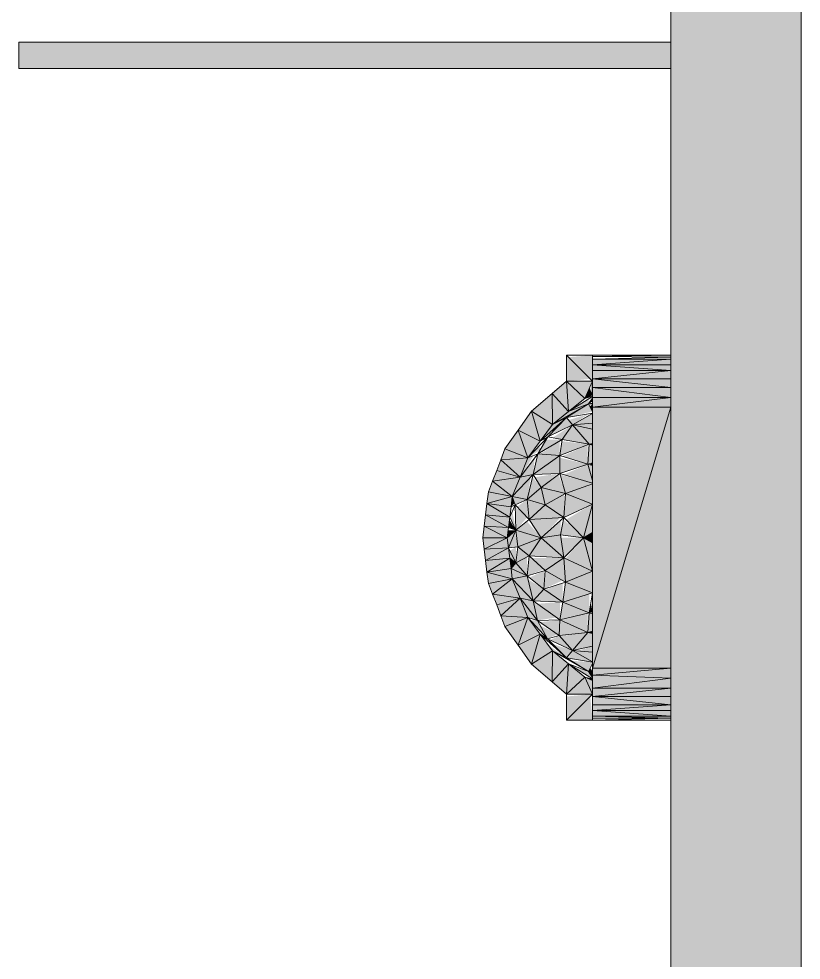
# Model space of a CAD drawing. Header units: inches. Extents: x 20461 to 27285, y -26063 to -19005.
# Drawn here: x 25477.39 to 25507.39, y -22591.5 to -22555.4 of the extents above; entities that cross this region are included whole.
import ezdxf

# ---------------------------------------------------------------- set-up
doc = ezdxf.new("R2010")
doc.units = ezdxf.units.IN
doc.header["$MEASUREMENT"] = 0
doc.layers.add('A-GENM', color=13, linetype='Continuous', lineweight=9)
doc.layers.add('A-WALL', color=113, linetype='Continuous', lineweight=9)

# ---------------------------------------------------------------- blocks, each defined once
blk = doc.blocks.new('Urinal-Wall-3D-Urinal-Wall-3D-2446-Urinal-Wall-3D-2446 - Urinal-Wall-3D-Urinal-Wall-3D-2446-300505 - 138782-300651-Site Plan - Phase 1')
at = {"layer": 'A-GENM'}
for points in [[(25498.392, -22569.303), (25499.3, -22569.212), (25498.392, -22568.303), (25498.392, -22569.212)], [(25499.391, -22569.303), (25499.391, -22568.303), (25498.468, -22568.379), (25499.309, -22569.221)], [(25502.391, -22568.379), (25502.391, -22568.303), (25499.391, -22568.358)], [(25499.391, -22568.672), (25502.391, -22568.455), (25499.391, -22568.455)], [(25499.391, -22568.672), (25502.391, -22568.672), (25502.391, -22568.455)], [(25499.391, -22568.889), (25502.391, -22568.889), (25499.391, -22568.672)], [(25502.391, -22568.889), (25502.391, -22568.672), (25499.391, -22568.672)], [(25499.391, -22569.212), (25502.391, -22568.889), (25499.391, -22568.889)], [(25499.391, -22569.212), (25502.391, -22569.212), (25502.391, -22568.889)], [(25498.474, -22570.462), (25498.392, -22569.303), (25497.838, -22569.779)], [(25498.474, -22570.462), (25499.095, -22569.961), (25498.392, -22569.303)], [(25499.095, -22569.961), (25499.391, -22569.303), (25498.392, -22569.303), (25499.051, -22569.92)], [(25502.391, -22569.538), (25502.391, -22569.212), (25499.391, -22569.212)], [(25499.391, -22569.538), (25502.391, -22569.538), (25499.391, -22569.212)], [(25499.095, -22569.961), (25499.367, -22569.838), (25499.285, -22569.538), (25499.113, -22569.92)], [(25499.367, -22569.838), (25499.391, -22569.827), (25499.38, -22569.538)], [(25499.391, -22569.92), (25502.391, -22569.92), (25499.391, -22569.538)], [(25502.391, -22569.92), (25502.391, -22569.538), (25499.391, -22569.538)], [(25497.855, -22570.963), (25497.838, -22569.779), (25497.05, -22570.456)], [(25497.855, -22570.963), (25498.474, -22570.462), (25497.838, -22569.779)], [(25498.474, -22570.462), (25499.238, -22570.173), (25499.238, -22569.981), (25498.728, -22570.302)], [(25499.238, -22570.173), (25499.391, -22570.078), (25499.374, -22569.961)], [(25499.391, -22570.302), (25502.391, -22570.302), (25502.391, -22569.92)], [(25499.391, -22570.302), (25502.391, -22569.92), (25499.391, -22569.92)], [(25497.855, -22570.963), (25499.095, -22570.228), (25498.397, -22570.524), (25498.183, -22570.698)], [(25498.397, -22570.698), (25499.382, -22570.462), (25499.238, -22570.173), (25498.474, -22570.65)], [(25499.391, -22570.183), (25499.391, -22570.142), (25499.238, -22570.173)], [(25499.391, -22570.479), (25499.391, -22570.183), (25499.284, -22570.264), (25499.382, -22570.462)], [(25499.391, -22580.303), (25502.391, -22570.302), (25499.391, -22570.302)], [(25502.391, -22580.303), (25502.391, -22570.302), (25499.391, -22580.303)], [(25497.381, -22571.603), (25497.05, -22570.456), (25496.543, -22571.178)], [(25497.381, -22571.603), (25497.855, -22570.963), (25497.05, -22570.456)], [(25497.381, -22571.603), (25498.397, -22570.698), (25497.838, -22570.987), (25497.696, -22571.178)], [(25497.671, -22571.44), (25498.606, -22570.963), (25498.397, -22570.698), (25497.855, -22571.252)], [(25498.617, -22570.978), (25499.238, -22570.556), (25498.474, -22570.795), (25498.606, -22570.963)], [(25498.617, -22570.978), (25499.391, -22570.912), (25499.391, -22570.54), (25498.643, -22570.963)], [(25498.23, -22571.54), (25498.617, -22570.978), (25497.855, -22571.473)], [(25499.265, -22571.722), (25498.617, -22570.978), (25498.23, -22571.54), (25499.206, -22571.711)], [(25499.391, -22571.136), (25499.391, -22570.912), (25498.617, -22570.978), (25499.238, -22571.105)], [(25499.265, -22571.722), (25499.391, -22571.674), (25499.391, -22571.136), (25498.617, -22570.978), (25499.206, -22571.654)], [(25496.909, -22572.245), (25496.543, -22571.178), (25496.033, -22571.9)], [(25496.909, -22572.245), (25497.381, -22571.603), (25496.543, -22571.178)], [(25497.381, -22571.603), (25497.904, -22571.203), (25497.563, -22571.44)], [(25496.909, -22572.245), (25497.381, -22571.933), (25497.361, -22571.768), (25496.998, -22572.151)], [(25497.29, -22572.088), (25498.23, -22571.54), (25497.612, -22571.54), (25497.381, -22571.933)], [(25498.14, -22572.151), (25498.122, -22571.603), (25497.381, -22572.095), (25497.855, -22572.13)], [(25498.14, -22572.151), (25499.206, -22571.711), (25498.221, -22571.603), (25498.149, -22572.088)], [(25499.206, -22572.489), (25499.206, -22571.744), (25498.23, -22572.18), (25498.617, -22572.302)], [(25499.206, -22572.489), (25499.391, -22572.435), (25499.391, -22571.758), (25499.265, -22571.722), (25499.232, -22572.151)], [(25499.391, -22571.758), (25499.391, -22571.687), (25499.265, -22571.722)], [(25495.872, -22572.312), (25496.909, -22572.245), (25496.033, -22571.9)], [(25496.61, -22572.983), (25497.137, -22572.151), (25496.909, -22572.245), (25496.65, -22572.885)], [(25497.114, -22572.885), (25498.14, -22572.151), (25497.29, -22572.088), (25497.255, -22572.245)], [(25497.114, -22572.885), (25498.14, -22572.844), (25498.14, -22572.151), (25497.172, -22572.844)], [(25496.61, -22572.983), (25495.872, -22572.312), (25495.714, -22572.725)], [(25496.61, -22572.983), (25496.909, -22572.245), (25495.872, -22572.312)], [(25496.61, -22572.983), (25497.114, -22572.885), (25497.171, -22572.245), (25496.909, -22572.589)], [(25498.14, -22572.844), (25499.206, -22572.489), (25498.14, -22572.234), (25498.14, -22572.81)], [(25499.391, -22573.211), (25499.301, -22572.81), (25499.206, -22572.489), (25498.279, -22572.885), (25499.206, -22573.157)], [(25499.391, -22573.112), (25499.391, -22572.533), (25499.206, -22572.489), (25499.311, -22572.844)], [(25499.391, -22572.533), (25499.391, -22572.435), (25499.265, -22572.503)], [(25495.556, -22573.137), (25496.61, -22572.983), (25495.714, -22572.725)], [(25496.314, -22573.723), (25497.114, -22572.885), (25496.61, -22572.983)], [(25497.425, -22573.374), (25498.04, -22572.848), (25497.177, -22572.983), (25497.327, -22573.22)], [(25498.354, -22573.604), (25498.084, -22572.885), (25497.425, -22573.374), (25498.14, -22573.551)], [(25498.354, -22573.604), (25499.388, -22573.21), (25498.151, -22572.885), (25498.292, -22573.385)], [(25496.314, -22573.723), (25495.556, -22573.137), (25495.395, -22573.548)], [(25496.314, -22573.723), (25496.61, -22572.983), (25495.556, -22573.137)], [(25496.877, -22573.843), (25497.021, -22572.983), (25496.314, -22573.723), (25496.61, -22573.786)], [(25496.877, -22573.843), (25497.425, -22573.374), (25497.09, -22572.983), (25496.907, -22573.723)], [(25499.388, -22574.013), (25499.388, -22573.233), (25498.354, -22573.604), (25499.039, -22573.875)], [(25495.342, -22573.988), (25496.314, -22573.723), (25495.395, -22573.548)], [(25497.574, -22574.046), (25497.425, -22573.374), (25496.877, -22573.843), (25497.425, -22574.003)], [(25497.574, -22574.046), (25498.354, -22573.604), (25497.425, -22573.374), (25497.567, -22574.013)], [(25498.292, -22574.527), (25498.292, -22573.639), (25497.574, -22574.046), (25498.163, -22574.441)], [(25498.292, -22574.527), (25499.388, -22574.013), (25498.354, -22573.604), (25498.324, -22574.046)], [(25496.215, -22574.512), (25495.342, -22573.988), (25495.286, -22574.426)], [(25496.265, -22574.118), (25496.314, -22573.723), (25495.342, -22573.988)], [(25496.215, -22574.512), (25496.265, -22574.118), (25495.342, -22573.988)], [(25496.265, -22574.118), (25496.399, -22573.988), (25496.314, -22573.723), (25496.274, -22574.045)], [(25496.417, -22574.045), (25496.85, -22573.837), (25496.314, -22573.723)], [(25496.965, -22574.609), (25496.877, -22573.843), (25496.488, -22574.118), (25496.885, -22574.527)], [(25496.965, -22574.609), (25497.569, -22574.045), (25496.877, -22573.843), (25496.9, -22574.045)], [(25496.449, -22575.019), (25496.314, -22574.282), (25496.26, -22574.609), (25496.417, -22574.949)], [(25496.449, -22575.019), (25496.885, -22574.527), (25496.419, -22574.118), (25496.446, -22574.908)], [(25496.965, -22574.609), (25498.292, -22574.527), (25497.574, -22574.046), (25497.054, -22574.527)], [(25499.039, -22575.303), (25499.385, -22574.014), (25498.371, -22574.609), (25498.929, -22575.189)], [(25499.039, -22575.303), (25499.391, -22575.104), (25499.385, -22574.024), (25499.07, -22575.189)], [(25496.162, -22574.908), (25495.286, -22574.426), (25495.233, -22574.864)], [(25496.162, -22574.908), (25496.215, -22574.512), (25495.286, -22574.426)], [(25496.449, -22575.019), (25496.202, -22574.609), (25496.162, -22574.908), (25496.41, -22575.004)], [(25497.419, -22575.303), (25496.877, -22574.679), (25496.449, -22575.019), (25497.031, -22575.19)], [(25497.419, -22575.303), (25498.163, -22574.535), (25496.965, -22574.609), (25497.233, -22575.019)], [(25497.419, -22575.303), (25498.163, -22575.189), (25498.163, -22574.641), (25497.547, -22575.189)], [(25499.039, -22575.303), (25498.276, -22574.609), (25498.163, -22575.189), (25498.292, -22575.206)], [(25495.178, -22575.303), (25496.112, -22575.303), (25495.233, -22574.864)], [(25496.112, -22575.303), (25496.162, -22574.908), (25495.233, -22574.864)], [(25496.112, -22575.303), (25496.449, -22575.019), (25496.148, -22575.019)], [(25496.162, -22575.697), (25496.417, -22575.046), (25496.112, -22575.303)], [(25496.531, -22575.659), (25497.419, -22575.303), (25496.449, -22575.019), (25496.486, -22575.303)], [(25495.233, -22575.741), (25496.112, -22575.303), (25495.178, -22575.303)], [(25495.233, -22575.741), (25496.162, -22575.697), (25496.112, -22575.303)], [(25496.162, -22575.697), (25496.531, -22575.659), (25496.417, -22575.095), (25496.178, -22575.659)], [(25496.965, -22575.992), (25497.419, -22575.303), (25496.531, -22575.659), (25496.877, -22575.924)], [(25498.286, -22576.077), (25497.419, -22575.303), (25496.965, -22575.992), (25498.163, -22576.069)], [(25498.286, -22576.077), (25498.163, -22575.189), (25497.419, -22575.303), (25498.191, -22575.992)], [(25498.286, -22576.077), (25499.039, -22575.303), (25498.179, -22575.303), (25498.274, -22575.992)], [(25499.385, -22576.588), (25499.039, -22575.303), (25498.354, -22576.108), (25499.039, -22576.427)], [(25499.391, -22575.303), (25499.385, -22575.107), (25499.039, -22575.303), (25499.388, -22575.303)], [(25499.391, -22575.503), (25499.385, -22575.303), (25499.039, -22575.303), (25499.388, -22575.501)], [(25499.385, -22576.588), (25499.391, -22576.586), (25499.385, -22575.499), (25499.039, -22575.303), (25499.269, -22576.157)], [(25495.286, -22576.179), (25496.162, -22575.697), (25495.233, -22575.741)], [(25495.286, -22576.179), (25496.215, -22576.093), (25496.162, -22575.697)], [(25496.452, -22576.263), (25496.168, -22575.741), (25496.215, -22576.093)], [(25496.452, -22576.263), (25496.452, -22575.667), (25496.215, -22575.8), (25496.365, -22576.093)], [(25496.452, -22576.263), (25496.965, -22575.992), (25496.526, -22575.697), (25496.474, -22576.093)], [(25495.342, -22576.619), (25496.215, -22576.093), (25495.286, -22576.179)], [(25495.342, -22576.619), (25496.265, -22576.488), (25496.215, -22576.093)], [(25496.265, -22576.488), (25496.452, -22576.263), (25496.215, -22576.093)], [(25496.877, -22576.764), (25496.877, -22576.038), (25496.452, -22576.263), (25496.643, -22576.488)], [(25496.877, -22576.764), (25497.527, -22576.519), (25496.965, -22575.992), (25496.9, -22576.563)], [(25497.574, -22576.563), (25498.286, -22576.077), (25497.055, -22576.077), (25497.527, -22576.519)], [(25498.354, -22577.002), (25498.286, -22576.077), (25497.574, -22576.563), (25498.286, -22576.964)], [(25498.354, -22577.002), (25499.385, -22576.588), (25498.286, -22576.077), (25498.323, -22576.588)], [(25496.314, -22576.884), (25496.265, -22576.488), (25495.342, -22576.619)], [(25496.877, -22576.764), (25496.452, -22576.263), (25496.265, -22576.488), (25496.555, -22576.619)], [(25496.314, -22576.884), (25496.877, -22576.764), (25496.265, -22576.488)], [(25495.395, -22577.057), (25496.314, -22576.884), (25495.342, -22576.619)], [(25495.556, -22577.468), (25496.314, -22576.884), (25495.395, -22577.057)], [(25496.61, -22577.622), (25496.314, -22576.884), (25495.556, -22577.468)], [(25497.114, -22577.722), (25496.877, -22576.764), (25496.314, -22576.884), (25497.019, -22577.622)], [(25497.114, -22577.722), (25496.314, -22576.884), (25496.61, -22577.622), (25496.909, -22577.681)], [(25497.114, -22577.722), (25497.527, -22577.271), (25496.909, -22576.894), (25497.09, -22577.622)], [(25497.527, -22577.271), (25497.527, -22576.576), (25496.965, -22576.832), (25497.114, -22576.949)], [(25497.527, -22577.271), (25498.245, -22576.941), (25497.574, -22576.563), (25497.545, -22577.002)], [(25499.388, -22577.417), (25499.385, -22576.588), (25498.354, -22577.002), (25499.385, -22577.416)], [(25498.245, -22577.776), (25498.245, -22577.038), (25497.574, -22577.304), (25498.168, -22577.722)], [(25498.245, -22577.776), (25499.385, -22577.416), (25498.354, -22577.002), (25498.253, -22577.722)], [(25499.388, -22577.417), (25499.391, -22577.399), (25499.386, -22577.002)], [(25495.714, -22577.881), (25496.61, -22577.622), (25495.556, -22577.468)], [(25498.245, -22577.776), (25497.527, -22577.271), (25497.114, -22577.722), (25497.527, -22577.741)], [(25499.265, -22578.188), (25499.265, -22577.456), (25498.245, -22577.776), (25499.206, -22578.164)], [(25495.872, -22578.293), (25496.61, -22577.622), (25495.714, -22577.881)], [(25496.909, -22578.362), (25496.61, -22577.622), (25495.872, -22578.293)], [(25497.275, -22578.475), (25497.114, -22577.722), (25496.61, -22577.622), (25497.261, -22578.456)], [(25497.275, -22578.475), (25496.651, -22577.722), (25496.909, -22578.362), (25497.214, -22578.456)], [(25497.275, -22578.475), (25498.009, -22578.362), (25497.126, -22577.776), (25497.251, -22578.362)], [(25498.14, -22578.456), (25498.14, -22577.771), (25497.275, -22577.837), (25498.113, -22578.437)], [(25498.14, -22578.456), (25499.265, -22578.188), (25498.242, -22577.795), (25498.223, -22577.922)], [(25499.265, -22578.188), (25499.391, -22578.149), (25499.327, -22577.795)], [(25496.033, -22578.706), (25496.909, -22578.362), (25495.872, -22578.293)], [(25499.206, -22578.942), (25499.206, -22578.201), (25498.181, -22578.475), (25498.617, -22578.673)], [(25499.206, -22578.942), (25499.391, -22578.883), (25499.388, -22578.219), (25499.265, -22578.188), (25499.244, -22578.456)], [(25499.391, -22578.22), (25499.388, -22578.15), (25499.388, -22578.219)], [(25496.543, -22579.428), (25496.909, -22578.362), (25496.033, -22578.706)], [(25496.543, -22579.428), (25497.381, -22579.002), (25496.909, -22578.362)], [(25497.659, -22579.181), (25497.275, -22578.475), (25497.012, -22578.475), (25497.538, -22579.049)], [(25498.113, -22579.049), (25498.113, -22578.456), (25497.381, -22578.547), (25498.045, -22579.002)], [(25497.659, -22579.181), (25498.045, -22579.002), (25497.381, -22578.669), (25497.588, -22579.049)], [(25498.113, -22579.049), (25499.206, -22578.942), (25498.139, -22578.475), (25498.115, -22579.002)], [(25497.05, -22580.15), (25497.381, -22579.002), (25496.543, -22579.428)], [(25497.05, -22580.15), (25497.855, -22579.644), (25497.381, -22579.002)], [(25498.617, -22579.627), (25498.113, -22579.049), (25497.769, -22579.232), (25498.397, -22579.525)], [(25498.617, -22579.627), (25499.206, -22578.942), (25498.14, -22579.079), (25498.397, -22579.375)], [(25498.617, -22579.627), (25499.391, -22579.469), (25499.391, -22578.982), (25499.206, -22578.942), (25498.957, -22579.232)], [(25499.391, -22578.982), (25499.391, -22578.883), (25499.206, -22578.942)], [(25498.397, -22579.909), (25498.617, -22579.627), (25497.855, -22579.374), (25498.129, -22579.644)], [(25497.838, -22580.827), (25497.855, -22579.644), (25497.05, -22580.15)], [(25498.397, -22579.909), (25497.696, -22579.428), (25497.855, -22579.644)], [(25497.838, -22580.827), (25498.474, -22580.145), (25497.855, -22579.644)], [(25499.391, -22580.075), (25499.391, -22580.065), (25498.617, -22579.627), (25498.474, -22579.921), (25498.656, -22579.952)], [(25499.391, -22580.065), (25499.391, -22579.693), (25498.646, -22579.644), (25499.238, -22579.979)], [(25499.391, -22579.693), (25499.391, -22579.469), (25498.807, -22579.644), (25499.238, -22579.68)], [(25498.392, -22581.303), (25498.474, -22580.145), (25497.838, -22580.827)], [(25498.392, -22581.303), (25499.095, -22580.646), (25498.474, -22580.145)], [(25499.238, -22580.433), (25498.397, -22580.083), (25498.489, -22580.15), (25499.095, -22580.379)], [(25499.238, -22580.433), (25499.391, -22580.075), (25498.585, -22580.025), (25499.104, -22580.35)], [(25499.391, -22580.719), (25499.333, -22580.581), (25499.095, -22580.379), (25498.726, -22580.303), (25499.336, -22580.685)], [(25499.238, -22580.433), (25499.391, -22580.423), (25499.303, -22580.303)], [(25499.391, -22580.465), (25499.391, -22580.423), (25499.238, -22580.433)], [(25499.391, -22580.67), (25499.391, -22580.465), (25499.238, -22580.433), (25499.375, -22580.646)], [(25499.391, -22580.581), (25502.391, -22580.303), (25499.391, -22580.303)], [(25502.391, -22580.685), (25502.391, -22580.303), (25499.391, -22580.581)], [(25499.391, -22581.303), (25499.095, -22580.646), (25498.392, -22581.303)], [(25499.391, -22581.303), (25499.391, -22580.779), (25499.113, -22580.685), (25499.285, -22581.069)], [(25499.391, -22580.779), (25499.391, -22580.753), (25499.182, -22580.685)], [(25499.391, -22580.753), (25499.391, -22580.73), (25499.204, -22580.685)], [(25499.391, -22580.73), (25499.336, -22580.685), (25499.233, -22580.685)], [(25499.391, -22581.069), (25502.391, -22580.685), (25499.391, -22580.581)], [(25499.391, -22581.069), (25502.391, -22581.069), (25502.391, -22580.685)], [(25499.391, -22581.393), (25502.391, -22581.069), (25499.391, -22581.069)], [(25499.391, -22581.393), (25502.391, -22581.393), (25502.391, -22581.069)], [(25498.392, -22582.302), (25499.391, -22581.303), (25498.392, -22581.393), (25498.392, -22581.673)], [(25499.391, -22582.302), (25499.301, -22581.393), (25498.392, -22582.302)], [(25499.391, -22581.716), (25501.993, -22581.673), (25499.391, -22581.393), (25499.391, -22581.673)], [(25502.391, -22581.716), (25502.391, -22581.393), (25499.391, -22581.393), (25501.993, -22581.673)], [(25499.391, -22581.933), (25502.391, -22581.716), (25499.391, -22581.716)], [(25499.391, -22581.933), (25502.391, -22581.933), (25502.391, -22581.716)], [(25502.391, -22582.15), (25502.391, -22581.933), (25499.391, -22581.933)], [(25499.391, -22582.15), (25502.391, -22582.15), (25499.391, -22581.933)], [(25502.391, -22582.226), (25502.391, -22582.15), (25499.391, -22582.15)]]:
    blk.add_hatch(color=256, dxfattribs=at).paths.add_polyline_path(points, flags=0)
for p, q in [((25499.391, -22568.303), (25498.392, -22568.303)), ((25498.392, -22568.303), (25499.391, -22569.303)), ((25498.392, -22568.303), (25498.392, -22569.303)), ((25499.391, -22568.358), (25499.391, -22568.303)), ((25499.391, -22568.358), (25502.391, -22568.303)), ((25502.391, -22568.303), (25499.391, -22568.303)), ((25499.391, -22568.455), (25499.391, -22568.358)), ((25499.391, -22568.358), (25502.391, -22568.379)), ((25502.391, -22568.379), (25499.391, -22568.455)), ((25499.391, -22568.672), (25499.391, -22568.455)), ((25499.391, -22568.455), (25502.391, -22568.455)), ((25499.391, -22568.672), (25502.391, -22568.455)), ((25502.391, -22568.303), (25502.391, -22568.379)), ((25502.391, -22568.379), (25502.391, -22568.455)), ((25502.391, -22568.455), (25502.391, -22568.672)), ((25499.391, -22568.889), (25499.391, -22568.672)), ((25502.391, -22568.889), (25499.391, -22568.672)), ((25502.391, -22568.672), (25499.391, -22568.672)), ((25499.391, -22569.212), (25499.391, -22568.889)), ((25499.391, -22569.212), (25502.391, -22568.889)), ((25502.391, -22568.889), (25499.391, -22568.889)), ((25502.391, -22568.672), (25502.391, -22568.889)), ((25502.391, -22568.889), (25502.391, -22569.212)), ((25498.392, -22569.303), (25497.838, -22569.779)), ((25498.392, -22569.303), (25499.391, -22569.303)), ((25499.095, -22569.961), (25498.392, -22569.303)), ((25498.392, -22569.303), (25498.474, -22570.462)), ((25499.095, -22569.961), (25499.391, -22569.303)), ((25499.391, -22569.303), (25499.367, -22569.838)), ((25499.391, -22569.538), (25499.391, -22569.212)), ((25499.391, -22569.212), (25502.391, -22569.212)), ((25499.391, -22569.212), (25502.391, -22569.538)), ((25502.391, -22569.212), (25502.391, -22569.538)), ((25499.391, -22569.92), (25499.391, -22569.538)), ((25499.391, -22569.538), (25502.391, -22569.538)), ((25502.391, -22569.92), (25499.391, -22569.538)), ((25502.391, -22569.538), (25502.391, -22569.92)), ((25497.838, -22569.779), (25497.05, -22570.456)), ((25497.855, -22570.963), (25497.838, -22569.779)), ((25497.838, -22569.779), (25498.474, -22570.462)), ((25498.474, -22570.462), (25499.391, -22569.886)), ((25498.474, -22570.462), (25499.095, -22569.961)), ((25499.095, -22569.961), (25499.367, -22569.838)), ((25499.391, -22569.869), (25499.095, -22569.961)), ((25499.238, -22570.173), (25499.4, -22569.92)), ((25499.391, -22570.302), (25499.391, -22569.92)), ((25502.391, -22569.92), (25499.391, -22570.302)), ((25502.391, -22569.92), (25499.391, -22569.92)), ((25502.391, -22569.92), (25502.391, -22570.302)), ((25497.855, -22570.963), (25499.238, -22570.173)), ((25499.238, -22570.173), (25498.397, -22570.698)), ((25499.238, -22570.173), (25498.474, -22570.462)), ((25499.391, -22570.142), (25499.238, -22570.173)), ((25499.391, -22570.479), (25499.238, -22570.173)), ((25499.238, -22570.173), (25499.391, -22570.183)), ((25499.391, -22580.303), (25499.391, -22570.302)), ((25499.391, -22580.303), (25502.391, -22570.302)), ((25502.391, -22570.302), (25499.391, -22570.302)), ((25502.391, -22570.302), (25502.391, -22580.303)), ((25497.05, -22570.456), (25496.543, -22571.178)), ((25497.05, -22570.456), (25497.855, -22570.963)), ((25497.381, -22571.603), (25497.05, -22570.456)), ((25498.397, -22570.698), (25497.381, -22571.603)), ((25497.671, -22571.44), (25498.397, -22570.698)), ((25497.855, -22570.963), (25498.474, -22570.462)), ((25497.855, -22570.963), (25498.397, -22570.698)), ((25498.397, -22570.698), (25499.391, -22570.53)), ((25498.397, -22570.698), (25498.617, -22570.978)), ((25499.391, -22570.54), (25498.617, -22570.978)), ((25497.381, -22571.603), (25497.855, -22570.963)), ((25498.617, -22570.978), (25497.671, -22571.44)), ((25498.617, -22570.978), (25498.23, -22571.54)), ((25498.617, -22570.978), (25499.391, -22570.912)), ((25498.617, -22570.978), (25499.391, -22571.136)), ((25498.617, -22570.978), (25499.265, -22571.722)), ((25496.543, -22571.178), (25496.033, -22571.9)), ((25496.909, -22572.245), (25496.543, -22571.178)), ((25496.543, -22571.178), (25497.381, -22571.603)), ((25496.909, -22572.245), (25497.671, -22571.44)), ((25497.671, -22571.44), (25497.29, -22572.088)), ((25497.671, -22571.44), (25497.381, -22571.603)), ((25497.671, -22571.44), (25498.23, -22571.54)), ((25496.909, -22572.245), (25497.381, -22571.603)), ((25498.23, -22571.54), (25497.29, -22572.088)), ((25498.23, -22571.54), (25498.14, -22572.151)), ((25498.14, -22572.151), (25499.265, -22571.722)), ((25499.265, -22571.722), (25498.23, -22571.54)), ((25499.265, -22571.722), (25499.206, -22572.489)), ((25499.391, -22571.687), (25499.265, -22571.722)), ((25499.265, -22571.722), (25499.391, -22571.758)), ((25496.033, -22571.9), (25495.872, -22572.312)), ((25496.033, -22571.9), (25496.909, -22572.245)), ((25496.61, -22572.983), (25497.29, -22572.088)), ((25497.29, -22572.088), (25496.909, -22572.245)), ((25497.29, -22572.088), (25497.114, -22572.885)), ((25497.114, -22572.885), (25498.14, -22572.151)), ((25498.14, -22572.151), (25497.29, -22572.088)), ((25498.14, -22572.151), (25499.206, -22572.489)), ((25498.14, -22572.151), (25498.14, -22572.844)), ((25495.872, -22572.312), (25495.714, -22572.725)), ((25495.872, -22572.312), (25496.909, -22572.245)), ((25495.872, -22572.312), (25496.61, -22572.983)), ((25496.61, -22572.983), (25496.909, -22572.245)), ((25498.14, -22572.844), (25499.206, -22572.489)), ((25499.206, -22572.489), (25499.391, -22572.435)), ((25499.206, -22572.489), (25499.391, -22572.533)), ((25499.206, -22572.489), (25499.391, -22573.112)), ((25495.714, -22572.725), (25495.556, -22573.137)), ((25496.61, -22572.983), (25495.714, -22572.725)), ((25497.114, -22572.885), (25496.314, -22573.723)), ((25497.114, -22572.885), (25496.61, -22572.983)), ((25496.877, -22573.843), (25497.114, -22572.885)), ((25497.114, -22572.885), (25498.14, -22572.844)), ((25497.425, -22573.374), (25497.114, -22572.885)), ((25498.14, -22572.844), (25497.425, -22573.374)), ((25499.391, -22573.211), (25498.14, -22572.844)), ((25498.14, -22572.844), (25498.354, -22573.604)), ((25495.556, -22573.137), (25495.395, -22573.548)), ((25496.61, -22572.983), (25495.556, -22573.137)), ((25495.556, -22573.137), (25496.314, -22573.723)), ((25496.314, -22573.723), (25496.61, -22572.983)), ((25499.391, -22573.232), (25498.354, -22573.604)), ((25495.395, -22573.548), (25495.342, -22573.988)), ((25496.314, -22573.723), (25495.395, -22573.548)), ((25497.425, -22573.374), (25496.877, -22573.843)), ((25497.574, -22574.046), (25497.425, -22573.374)), ((25497.425, -22573.374), (25498.354, -22573.604)), ((25498.354, -22573.604), (25497.574, -22574.046)), ((25498.354, -22573.604), (25498.292, -22574.527)), ((25498.354, -22573.604), (25499.388, -22574.013)), ((25495.342, -22573.988), (25495.286, -22574.426)), ((25495.342, -22573.988), (25496.314, -22573.723)), ((25496.215, -22574.512), (25495.342, -22573.988)), ((25496.265, -22574.118), (25495.342, -22573.988)), ((25496.265, -22574.118), (25496.314, -22573.723)), ((25496.417, -22574.045), (25496.314, -22573.723)), ((25496.314, -22573.723), (25496.877, -22573.843)), ((25496.877, -22573.843), (25496.417, -22574.045)), ((25496.877, -22573.843), (25496.965, -22574.609)), ((25497.574, -22574.046), (25496.877, -22573.843)), ((25496.215, -22574.512), (25496.417, -22574.045)), ((25496.215, -22574.512), (25496.265, -22574.118)), ((25496.417, -22574.045), (25496.265, -22574.118)), ((25496.417, -22574.045), (25496.965, -22574.609)), ((25496.417, -22574.045), (25496.449, -22575.019)), ((25497.574, -22574.046), (25496.965, -22574.609)), ((25498.292, -22574.527), (25497.574, -22574.046)), ((25499.388, -22574.013), (25498.292, -22574.527)), ((25499.039, -22575.303), (25499.388, -22574.013)), ((25495.286, -22574.426), (25495.233, -22574.864)), ((25495.286, -22574.426), (25496.215, -22574.512)), ((25496.162, -22574.908), (25495.286, -22574.426)), ((25496.162, -22574.908), (25496.215, -22574.512)), ((25496.449, -22575.019), (25496.215, -22574.512)), ((25496.965, -22574.609), (25496.449, -22575.019)), ((25496.965, -22574.609), (25498.292, -22574.527)), ((25497.419, -22575.303), (25496.965, -22574.609)), ((25497.419, -22575.303), (25498.292, -22574.527)), ((25498.292, -22574.527), (25498.163, -22575.189)), ((25498.292, -22574.527), (25499.039, -22575.303)), ((25495.233, -22574.864), (25495.178, -22575.303)), ((25495.233, -22574.864), (25496.162, -22574.908)), ((25495.233, -22574.864), (25496.112, -22575.303)), ((25496.112, -22575.303), (25496.162, -22574.908)), ((25496.112, -22575.303), (25496.449, -22575.019)), ((25496.449, -22575.019), (25496.162, -22574.908)), ((25496.162, -22575.697), (25496.449, -22575.019)), ((25496.449, -22575.019), (25497.419, -22575.303)), ((25496.449, -22575.019), (25496.531, -22575.659)), ((25495.178, -22575.303), (25496.112, -22575.303)), ((25495.178, -22575.303), (25495.233, -22575.741)), ((25496.112, -22575.303), (25495.233, -22575.741)), ((25496.162, -22575.697), (25496.112, -22575.303)), ((25497.419, -22575.303), (25496.531, -22575.659)), ((25496.965, -22575.992), (25497.419, -22575.303)), ((25497.419, -22575.303), (25498.163, -22575.189)), ((25498.286, -22576.077), (25497.419, -22575.303)), ((25498.163, -22575.189), (25499.039, -22575.303)), ((25498.163, -22575.189), (25498.286, -22576.077)), ((25499.039, -22575.303), (25498.286, -22576.077)), ((25499.391, -22575.104), (25499.039, -22575.303)), ((25499.039, -22575.303), (25499.391, -22575.303)), ((25499.039, -22575.303), (25499.391, -22575.503)), ((25499.039, -22575.303), (25499.385, -22576.588)), ((25496.162, -22575.697), (25495.233, -22575.741)), ((25495.233, -22575.741), (25495.286, -22576.179)), ((25495.286, -22576.179), (25496.162, -22575.697)), ((25496.531, -22575.659), (25496.162, -22575.697)), ((25496.215, -22576.093), (25496.162, -22575.697)), ((25496.162, -22575.697), (25496.452, -22576.263)), ((25496.452, -22576.263), (25496.531, -22575.659)), ((25496.531, -22575.659), (25496.965, -22575.992)), ((25495.286, -22576.179), (25496.215, -22576.093)), ((25496.215, -22576.093), (25495.342, -22576.619)), ((25496.265, -22576.488), (25496.215, -22576.093)), ((25496.215, -22576.093), (25496.452, -22576.263)), ((25496.965, -22575.992), (25496.452, -22576.263)), ((25496.965, -22575.992), (25496.877, -22576.764)), ((25497.574, -22576.563), (25496.965, -22575.992)), ((25498.286, -22576.077), (25496.965, -22575.992)), ((25498.286, -22576.077), (25497.574, -22576.563)), ((25498.354, -22577.002), (25498.286, -22576.077)), ((25499.385, -22576.588), (25498.286, -22576.077)), ((25495.286, -22576.179), (25495.342, -22576.619)), ((25495.342, -22576.619), (25496.265, -22576.488)), ((25496.452, -22576.263), (25496.265, -22576.488)), ((25496.314, -22576.884), (25496.265, -22576.488)), ((25496.265, -22576.488), (25496.877, -22576.764)), ((25496.452, -22576.263), (25496.877, -22576.764)), ((25495.342, -22576.619), (25496.314, -22576.884)), ((25495.342, -22576.619), (25495.395, -22577.057)), ((25496.314, -22576.884), (25495.395, -22577.057)), ((25495.556, -22577.468), (25496.314, -22576.884)), ((25496.314, -22576.884), (25496.877, -22576.764)), ((25496.61, -22577.622), (25496.314, -22576.884)), ((25497.114, -22577.722), (25496.314, -22576.884)), ((25496.877, -22576.764), (25497.574, -22576.563)), ((25497.527, -22577.271), (25496.877, -22576.764)), ((25496.877, -22576.764), (25497.114, -22577.722)), ((25497.574, -22576.563), (25497.527, -22577.271)), ((25498.354, -22577.002), (25497.574, -22576.563)), ((25499.385, -22576.588), (25498.354, -22577.002)), ((25499.388, -22577.417), (25499.385, -22576.588)), ((25495.395, -22577.057), (25495.556, -22577.468)), ((25497.527, -22577.271), (25498.354, -22577.002)), ((25498.354, -22577.002), (25498.245, -22577.776)), ((25498.354, -22577.002), (25499.388, -22577.417)), ((25495.556, -22577.468), (25496.61, -22577.622)), ((25495.556, -22577.468), (25495.714, -22577.881)), ((25497.114, -22577.722), (25497.527, -22577.271)), ((25497.527, -22577.271), (25498.245, -22577.776)), ((25498.245, -22577.776), (25499.388, -22577.417)), ((25499.388, -22577.417), (25499.265, -22578.188)), ((25496.61, -22577.622), (25495.714, -22577.881)), ((25495.714, -22577.881), (25495.872, -22578.293)), ((25495.872, -22578.293), (25496.61, -22577.622)), ((25496.909, -22578.362), (25496.61, -22577.622)), ((25497.114, -22577.722), (25496.61, -22577.622)), ((25496.61, -22577.622), (25497.275, -22578.475)), ((25497.275, -22578.475), (25497.114, -22577.722)), ((25498.245, -22577.776), (25497.114, -22577.722)), ((25497.114, -22577.722), (25498.14, -22578.456)), ((25498.14, -22578.456), (25498.245, -22577.776)), ((25499.265, -22578.188), (25498.245, -22577.776)), ((25495.872, -22578.293), (25496.909, -22578.362)), ((25495.872, -22578.293), (25496.033, -22578.706)), ((25498.14, -22578.456), (25499.265, -22578.188)), ((25499.265, -22578.188), (25499.206, -22578.942)), ((25499.391, -22578.149), (25499.265, -22578.188)), ((25499.391, -22578.22), (25499.265, -22578.188)), ((25496.033, -22578.706), (25496.909, -22578.362)), ((25496.909, -22578.362), (25496.543, -22579.428)), ((25497.381, -22579.002), (25496.909, -22578.362)), ((25497.275, -22578.475), (25496.909, -22578.362)), ((25496.909, -22578.362), (25497.659, -22579.181)), ((25498.14, -22578.456), (25497.275, -22578.475)), ((25497.659, -22579.181), (25497.275, -22578.475)), ((25497.275, -22578.475), (25498.113, -22579.049)), ((25498.14, -22578.456), (25498.113, -22579.049)), ((25498.14, -22578.456), (25499.206, -22578.942)), ((25496.033, -22578.706), (25496.543, -22579.428)), ((25496.543, -22579.428), (25497.381, -22579.002)), ((25497.381, -22579.002), (25497.05, -22580.15)), ((25497.855, -22579.644), (25497.381, -22579.002)), ((25498.397, -22579.909), (25497.381, -22579.002)), ((25497.381, -22579.002), (25497.659, -22579.181)), ((25498.113, -22579.049), (25497.659, -22579.181)), ((25499.206, -22578.942), (25498.113, -22579.049)), ((25498.113, -22579.049), (25498.617, -22579.627)), ((25498.617, -22579.627), (25499.206, -22578.942)), ((25499.391, -22578.883), (25499.206, -22578.942)), ((25499.206, -22578.942), (25499.391, -22578.982)), ((25497.659, -22579.181), (25498.617, -22579.627)), ((25497.659, -22579.181), (25498.397, -22579.909)), ((25496.543, -22579.428), (25497.05, -22580.15)), ((25497.05, -22580.15), (25497.855, -22579.644)), ((25497.855, -22579.644), (25497.838, -22580.827)), ((25498.474, -22580.145), (25497.855, -22579.644)), ((25497.855, -22579.644), (25498.397, -22579.909)), ((25497.855, -22579.644), (25499.238, -22580.433)), ((25498.617, -22579.627), (25498.397, -22579.909)), ((25499.391, -22579.469), (25498.617, -22579.627)), ((25499.391, -22579.693), (25498.617, -22579.627)), ((25498.617, -22579.627), (25499.391, -22580.065)), ((25497.838, -22580.827), (25498.474, -22580.145)), ((25498.474, -22580.145), (25498.392, -22581.303)), ((25499.238, -22580.433), (25498.397, -22579.909)), ((25498.397, -22579.909), (25499.391, -22580.075)), ((25499.095, -22580.646), (25498.474, -22580.145)), ((25499.391, -22580.719), (25498.474, -22580.145)), ((25498.474, -22580.145), (25499.238, -22580.433)), ((25499.391, -22580.126), (25499.238, -22580.433)), ((25497.05, -22580.15), (25497.838, -22580.827)), ((25499.238, -22580.433), (25499.391, -22580.423)), ((25499.238, -22580.433), (25499.391, -22580.67)), ((25499.391, -22580.465), (25499.238, -22580.433)), ((25499.391, -22580.581), (25499.391, -22580.303)), ((25499.391, -22580.581), (25502.391, -22580.303)), ((25502.391, -22580.303), (25499.391, -22580.303)), ((25502.391, -22580.303), (25502.391, -22580.685)), ((25497.838, -22580.827), (25498.392, -22581.303)), ((25498.392, -22581.303), (25499.095, -22580.646)), ((25499.391, -22580.779), (25499.095, -22580.646)), ((25499.095, -22580.646), (25499.391, -22581.303)), ((25499.095, -22580.646), (25499.391, -22580.73)), ((25499.095, -22580.646), (25499.391, -22580.753)), ((25499.391, -22581.069), (25499.391, -22580.581)), ((25499.391, -22580.581), (25502.391, -22580.685)), ((25502.391, -22580.685), (25499.391, -22581.069)), ((25502.391, -22580.685), (25502.391, -22581.069)), ((25499.391, -22581.393), (25499.391, -22581.069)), ((25499.391, -22581.069), (25502.391, -22581.069)), ((25499.391, -22581.393), (25502.391, -22581.069)), ((25502.391, -22581.069), (25502.391, -22581.393)), ((25499.391, -22581.303), (25498.392, -22581.303)), ((25498.392, -22581.303), (25498.392, -22582.302)), ((25498.392, -22582.302), (25499.391, -22581.303)), ((25499.391, -22581.716), (25499.391, -22581.393)), ((25502.391, -22581.716), (25499.391, -22581.393)), ((25502.391, -22581.393), (25499.391, -22581.393)), ((25502.391, -22581.393), (25502.391, -22581.716)), ((25499.391, -22581.933), (25499.391, -22581.716)), ((25499.391, -22581.933), (25502.391, -22581.716)), ((25502.391, -22581.716), (25499.391, -22581.716)), ((25499.391, -22582.15), (25499.391, -22581.933)), ((25499.391, -22581.933), (25502.391, -22581.933)), ((25499.391, -22581.933), (25502.391, -22582.15)), ((25502.391, -22581.716), (25502.391, -22581.933)), ((25502.391, -22581.933), (25502.391, -22582.15)), ((25498.392, -22582.302), (25499.391, -22582.302)), ((25499.391, -22582.226), (25499.391, -22582.15)), ((25499.391, -22582.15), (25502.391, -22582.15)), ((25502.391, -22582.226), (25499.391, -22582.15)), ((25499.391, -22582.302), (25499.391, -22582.226)), ((25502.391, -22582.226), (25499.391, -22582.302)), ((25502.391, -22582.226), (25499.391, -22582.226)), ((25502.391, -22582.302), (25499.391, -22582.302)), ((25502.391, -22582.15), (25502.391, -22582.226)), ((25502.391, -22582.226), (25502.391, -22582.302))]:
    blk.add_line(p, q, dxfattribs=at)
blk = doc.blocks.new('Locker Rooms_MASTER_ifc-1-Site Plan - Phase 1')
at = {"layer": 'A-WALL'}
h = blk.add_hatch(color=57, dxfattribs=at)
h.paths.add_polyline_path([(25502.39, -22796.803), (25507.39, -22796.803), (25507.39, -22795.303), (25502.39, -22795.303)], flags=0)
h.paths.add_polyline_path([(25502.39, -22787.303), (25507.39, -22787.303), (25507.39, -22423.631), (25502.39, -22423.631), (25502.39, -22773.577)], flags=0)
blk.add_hatch(color=57, dxfattribs=at).paths.add_polyline_path([(25477.39, -22557.303), (25502.39, -22557.303), (25502.39, -22556.303), (25477.39, -22556.303)], flags=0)
at = {"layer": 'A-WALL', "color": 7}
for p, q in [((25507.39, -22787.328), (25507.39, -22423.631)), ((25502.39, -22545.303), (25502.39, -22568.303)), ((25502.39, -22556.303), (25477.39, -22556.303)), ((25477.39, -22556.303), (25477.39, -22557.303)), ((25502.39, -22557.303), (25502.39, -22556.303)), ((25477.39, -22557.303), (25502.39, -22557.303)), ((25502.39, -22582.226), (25502.39, -22787.328))]:
    blk.add_line(p, q, dxfattribs=at)
at = {"lineweight": 9}
blk.add_blockref('Urinal-Wall-3D-Urinal-Wall-3D-2446-Urinal-Wall-3D-2446 - Urinal-Wall-3D-Urinal-Wall-3D-2446-300505 - 138782-300651-Site Plan - Phase 1', (0, 0), dxfattribs=at)

msp = doc.modelspace()

# ---------------------------------------------------------------- block references
at = {"lineweight": 5}
msp.add_blockref('Locker Rooms_MASTER_ifc-1-Site Plan - Phase 1', (0, 0), dxfattribs=at)

doc.saveas('drawing.dxf')
